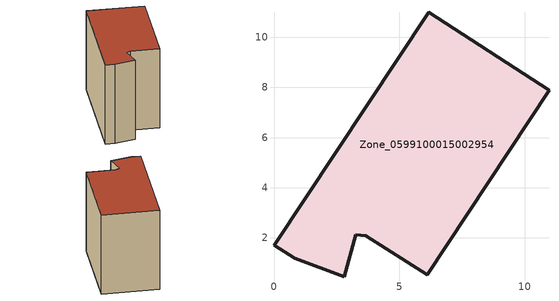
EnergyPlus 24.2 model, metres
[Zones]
Zone_0599100015002954
 floor ground (C_G): 3.26,2.12 2.81,0.45 0.83,1.19 0,1.71 6.16,11 10.96,7.88 6.1,0.54 3.66,2.08 z0.72
 wall outside (C_F): 3.66,2.08 6.1,0.54 10.96,7.88 6.16,11 0,1.71 0.83,1.19 2.81,0.45 3.26,2.12 3.66,2.08 z0.72:9.37
 roof outside (C_R): 2.81,0.45 3.26,2.12 3.66,2.08 6.1,0.54 10.96,7.88 6.16,11 0,1.71 0.83,1.19 z9.37
[BUILDING]
Pand.0599100015002954: North Axis=0; Terrain=City; Loads Convergence Tolerance Value=0.04; Temperature Convergence Tolerance Value=0.4; Solar Distribution=FullExterior; Maximum Number of Warmup Days=25; Minimum Number of Warmup Days=1
[Site:Location]
Rotterdam.The.Hague.AP_ZH_NLD Design_Conditions: Latitude=51.96; Longitude=4.45; Time Zone=1; Elevation=-4.5
[SITE:GROUNDTEMPERATURE:BUILDINGSURFACE]
18, 18, 18, 18, 18, 18, 18, 18, 18, 18, 18, 18
[MATERIAL] Thermal Absorptance=0.9; Solar Absorptance=0.7; Visible Absorptance=0.7
Name | Roughness | Thickness | Conductivity | Density | Specific Heat
G.TI.1965-1974 | MediumSmooth | 0.15 | 0.882353 | 540 | 1210
F.TI.1965-1974 | Rough | 0.3 | 0.697674 | 1920 | 840
R.TI.1965-1974 | MediumRough | 0.2 | 0.232558 | 1500 | 1000
[CONSTRUCTION]
C_G: G.TI.1965-1974
C_F: F.TI.1965-1974
C_R: R.TI.1965-1974
[ZONE]
Zone_0599100015002954: Type=1; Multiplier=1; Ceiling Height=Autocalculate; Volume=Autocalculate; Floor Area=autocalculate; Part of Total Floor Area=Yes
[ZONEINFILTRATION:DESIGNFLOWRATE]
Infil_Zone_0599100015002954: Zone or ZoneList or Space or SpaceList=Zone_0599100015002954; Schedule=AlwaysOn; Design Flow Rate Calculation Method=Flow/Area; Flow Rate per Floor Area=0.003; Constant Term Coefficient=1; Temperature Term Coefficient=0; Velocity Term Coefficient=0; Velocity Squared Term Coefficient=0
[HVACTEMPLATE:ZONE:IDEALLOADSAIRSYSTEM]
Zone_0599100015002954: Maximum Heating Supply Air Temperature=50; Minimum Cooling Supply Air Temperature=13; Maximum Heating Supply Air Humidity Ratio=0.0156; Minimum Cooling Supply Air Humidity Ratio=0.0077; Heating Limit=NoLimit; Cooling Limit=NoLimit; Dehumidification Control Type=ConstantSensibleHeatRatio; Cooling Sensible Heat Ratio=0.7; Dehumidification Setpoint=60; Humidification Control Type=None; Humidification Setpoint=30; Outdoor Air Method=None; Outdoor Air Flow Rate per Person=0.00944; Outdoor Air Flow Rate per Zone Floor Area=0; Outdoor Air Flow Rate per Zone=0; Demand Controlled Ventilation Type=None; Outdoor Air Economizer Type=NoEconomizer; Heat Recovery Type=None; Sensible Heat Recovery Effectiveness=0.7; Latent Heat Recovery Effectiveness=0.65
[ZONECONTROL:THERMOSTAT]
ThermostatControl_Zone_0599100015002954: Zone or ZoneList=Zone_0599100015002954; Control Type Schedule=DualSetpointControlType; Control 1=Thermostat_Zone_0599100015002954; Temperature Difference Between Cutout And Setpoint=0
[THERMOSTATSETPOINT:DUALSETPOINT]
Thermostat_Zone_0599100015002954: Heating Setpoint Temperature Schedule=HeatingSetpoint_Zone_0599100015002954; Cooling Setpoint Temperature Schedule=CoolingSetpoint_Zone_0599100015002954
[SCHEDULE:COMPACT]
HeatingSetpoint_Zone_0599100015002954: Through: 12/31, For: AllDays, Until: 24:00, 21
CoolingSetpoint_Zone_0599100015002954: Through: 12/31, For: AllDays, Until: 24:00, 24
DualSetpointControlType: Through: 12/31, For: AllDays, Until: 24:00, 4
AlwaysOn: Through: 12/31, For: AllDays, Until: 24:00, 1
